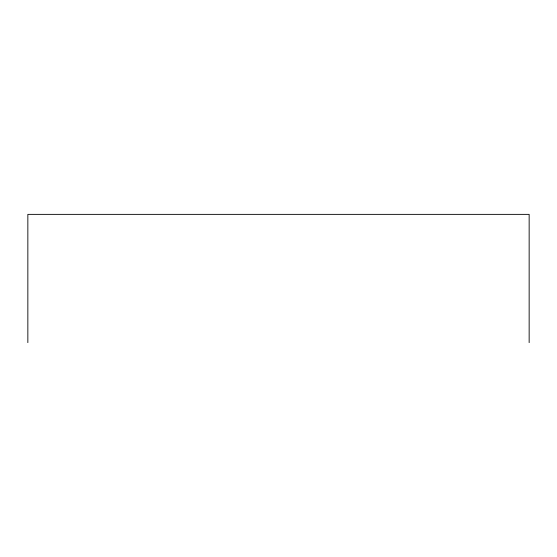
<?xml version="1.0" encoding="UTF-8"?>
<svg xmlns="http://www.w3.org/2000/svg" width="557" height="557" viewBox="0 0 557 557"><rect width="100%" height="100%" fill="white"/><g stroke="black" fill="none" stroke-linecap="round" stroke-linejoin="round"><path stroke-width="0.84" d="M529.15 342.632L529.15 214.368L27.85 214.368L27.85 342.632"/></g></svg>
